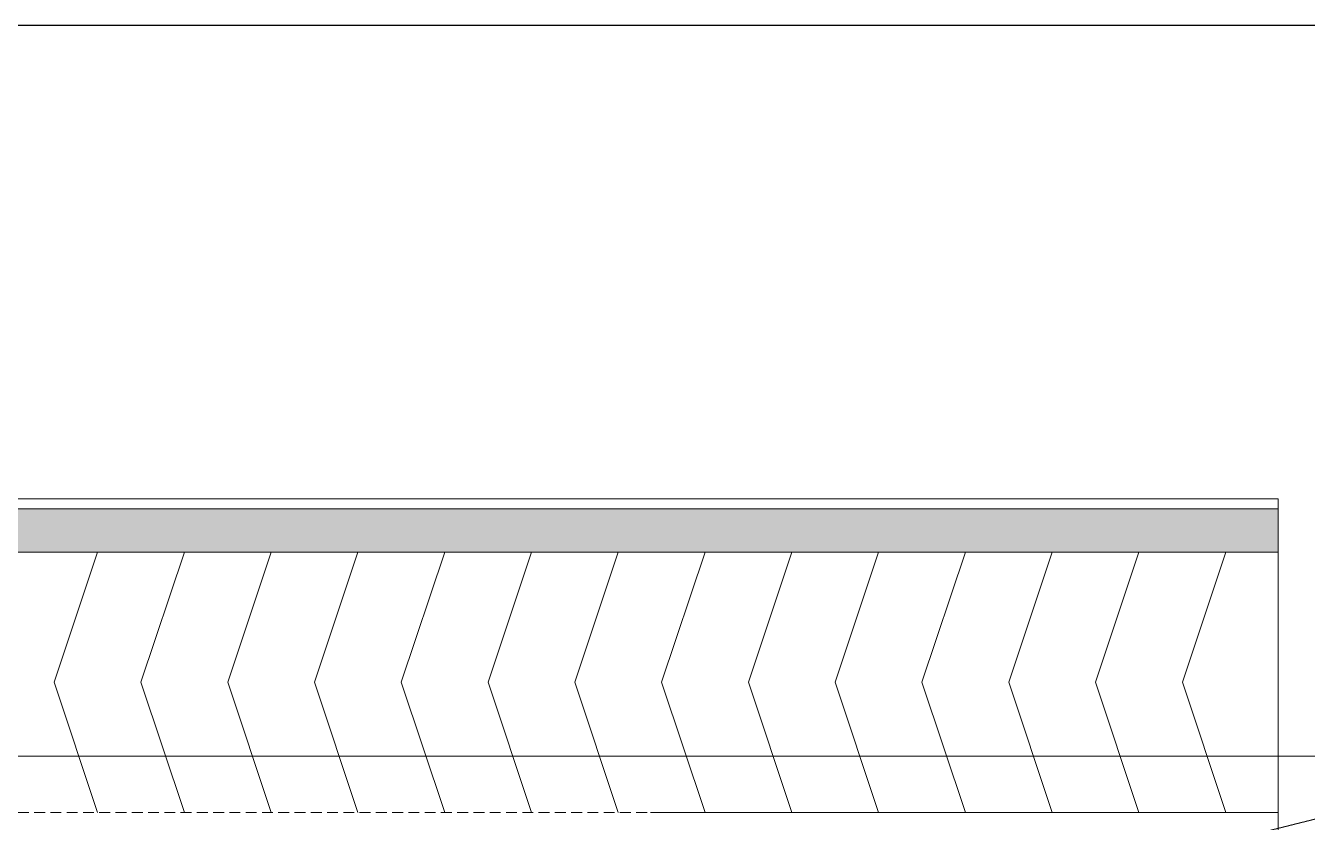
# Model space of a CAD drawing. Header units: millimetres. Extents: x 149548 to 2069915, y -1587483 to -1219800.
# Drawn here: x 1861702 to 1891241, y -1362693 to -1344327 of the extents above; entities that cross this region are included whole.
import ezdxf

# ---------------------------------------------------------------- set-up
doc = ezdxf.new("R2010")
doc.units = ezdxf.units.MM
doc.header["$MEASUREMENT"] = 0
doc.linetypes.add('ACAD_ISO02W100', pattern=[15, 12, -3])
doc.linetypes.add('DASHED', pattern=[0.75, 0.5, -0.25])
for name, color, linetype, lineweight in [('ELEV_09_MOFA', 37, 'Continuous', 9), ('ELEV_15_MOFA', 31, 'Continuous', 15), ('ELEV_20_MOFA', 51, 'Continuous', 20), ('NEW BLOCK WORK', 126, 'Continuous', 30)]:
    doc.layers.add(name, color=color, linetype=linetype, lineweight=lineweight)
doc.layers.add('HATCH SOLID_MOFA', color=7, linetype='Continuous', lineweight=5, true_color=0x9c9c9c)
doc.layers.add('HATCH_LIGHT_MOFA', color=7, linetype='Continuous', lineweight=5, true_color=0x5b5b5b)

# ---------------------------------------------------------------- blocks, each defined once
blk = doc.blocks.new('zw$3DFD')
at = {"layer": 'ELEV_15_MOFA'}
for p, q in [((67965, 0), (67965, 8200)), ((27390, 7200), (67965, 7200))]:
    blk.add_line(p, q, dxfattribs=at)
blk.add_lwpolyline([(27160, 7200), (27390, 7200), (27390, 8200), (67965, 8200), (67965, 8430), (27160, 8430)], close=True, dxfattribs=at)
at = {"layer": 'ELEV_15_MOFA', "linetype": 'DASHED', "ltscale": 500}
blk.add_lwpolyline([(25420, 7205), (25420, 1194), (53495, 1200)], dxfattribs=at)
at = {"layer": 'ELEV_15_MOFA'}
blk.add_lwpolyline([(53495, 1200), (67965, 1200)], dxfattribs=at)
at = {"layer": 'HATCH_LIGHT_MOFA', "transparency": 33554508}
for points in [[(40755, 7200), (39755, 4200), (40755, 1200)], [(42755, 7200), (41755, 4200), (42755, 1200)], [(44755, 7200), (43755, 4200), (44755, 1200)], [(46755, 7200), (45755, 4200), (46755, 1200)], [(48755, 7200), (47755, 4200), (48755, 1200)], [(50755, 7200), (49755, 4200), (50755, 1200)], [(52755, 7200), (51755, 4200), (52755, 1200)], [(54755, 7200), (53755, 4200), (54755, 1200)], [(56755, 7200), (55755, 4200), (56755, 1200)], [(58755, 7200), (57755, 4200), (58755, 1200)], [(60755, 7200), (59755, 4200), (60755, 1200)], [(62755, 7200), (61755, 4200), (62755, 1200)], [(64755, 7200), (63755, 4200), (64755, 1200)], [(66755, 7200), (65755, 4200), (66755, 1200)]]:
    blk.add_lwpolyline(points, dxfattribs=at)

msp = doc.modelspace()

# ---------------------------------------------------------------- hatches: boundary and pattern name
at = {"layer": 'HATCH SOLID_MOFA', "true_color": 0xcce5b2, "transparency": 33554495}
h = msp.add_hatch(color=254, dxfattribs=at)
h.dxf.hatch_style = 1
h.paths.add_polyline_path([(1849994.52, -1355464.82), (1890569.52, -1355464.82), (1890569.52, -1356464.82), (1849994.52, -1356464.82)])

# ---------------------------------------------------------------- linework, layer by layer
at = {"layer": 'ELEV_09_MOFA', "linetype": 'DASHED'}
msp.add_line((1883524.52, -1364593.61), (1897224.52, -1361163.61), dxfattribs=at)
at = {"layer": 'ELEV_09_MOFA', "linetype": 'ACAD_ISO02W100', "ltscale": 0.05}
msp.add_lwpolyline([(1842697.02, -1363665.37), (1842697.02, -1361165.37), (1897224.52, -1361165.37), (1897224.52, -1368645.38), (1891024.53, -1368645.38), (1891024.53, -1387155.38), (1849994.52, -1387155.38), (1849994.52, -1375940.37)], dxfattribs=at)
at = {"layer": 'NEW BLOCK WORK'}
msp.add_lwpolyline([(1813602.2, -1411021.05), (1911767.14, -1411021.05), (1911767.14, -1344327.07), (1813602.2, -1344327.07)], close=True, dxfattribs=at)

# ---------------------------------------------------------------- block references
at = {"layer": 'ELEV_20_MOFA'}
msp.add_blockref('zw$3DFD', (1822604.52, -1363664.82), dxfattribs=at)

doc.saveas('drawing.dxf')
